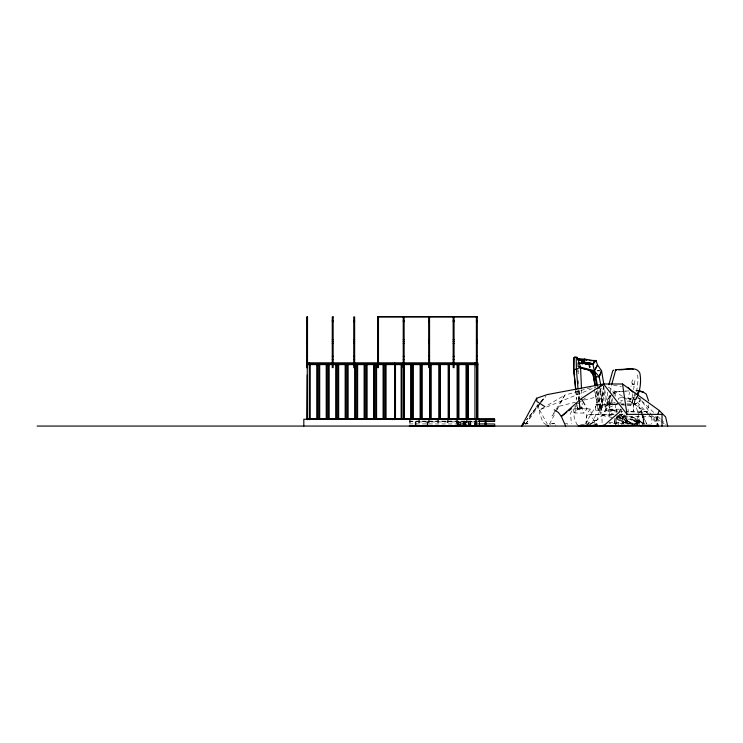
<?xml version="1.0" encoding="UTF-8"?>
<svg xmlns="http://www.w3.org/2000/svg" width="743" height="743" viewBox="0 0 743 743"><rect width="100%" height="100%" fill="white"/><g stroke="black" fill="none" stroke-linecap="round" stroke-linejoin="round"><path stroke-width="0.56" stroke-dasharray="3.71 2.79" d="M638.153 424.197L638.265 413.312L632.869 397.542L640.039 398.592L657.992 424.169M575.156 405.474L574.822 412.997L584.063 413.062L586.979 408.882L585.66 405.938M576.531 403.319L574.822 412.997L577.738 408.817L578.026 404.471M603.409 386.286L600.911 413.702L600.39 405.52L597.521 402.056L596.35 397.05L601.384 388.013L605.155 406.941L600.585 406.95L597.586 390.224M632.915 417.482L639.844 420.566L639.63 422.739L632.702 419.665L632.915 417.482L630.872 417.492L637.884 420.566L637.661 422.739L630.723 419.665L630.946 417.492M639.63 422.739L637.596 422.748L637.81 420.566L639.844 420.566M644.283 424.114L639.379 421.931L639.482 420.863L638.46 420.863L638.358 421.931L644.283 424.114L644.385 423.046L639.482 420.863M643.271 424.114L643.382 423.046L638.46 420.863L643.596 423.324L644.385 423.046M618.13 417.51L617.888 419.693L625.43 422.767L627.408 422.767L627.64 420.584L620.043 417.51L618.065 417.52L625.727 420.594L625.495 422.767L617.888 419.693L619.811 419.684L627.408 422.767M619.811 419.684L620.043 417.51M625.43 422.767L625.662 420.594L627.64 420.584M632.544 424.132L627.166 421.959L627.278 420.891L626.293 420.891L626.173 421.959L632.544 424.132L632.655 423.064L627.278 420.891M631.559 424.132L631.68 423.073L626.293 420.891L631.912 423.343L632.655 423.064M636.602 391.524C637.336 385.292 639.156 378.679 636.862 372.577M648.639 404.898L647.367 411.538L639.927 412.096L627.881 411.288M633.565 389.648L634.123 386.564L632.683 385.403L630.872 386.128M632.804 393.744L631.773 398.87L629.832 399.595L628.272 398.434L629.507 392.276M634.253 384.252L635.061 380.072L633.993 379.552C632.005 379.004 630.881 384.187 633.017 384.382L634.253 384.252L632.302 383.862M609.91 405.492L610.096 392.239L611.368 385.756M635.906 423.937L637.559 416.498M590.666 424.197L597.288 419.832L603.622 393.335L603.622 386.081M624.947 397.932L620.869 397.644L620.73 399.892M640.039 398.592L638.609 403.811L638.999 407.22L646.559 423.974M637.271 396.586L633.621 405.065L633.686 411.455L633.38 405.065L635.2 398.907L630.723 405.093L635.98 393.651M635.144 392.518L631.364 403.895L634.095 403.867L636.5 396.651M618.055 411.947L604.728 411.603C607.31 406.579 606.372 400.31 610.068 395.815M619.486 403.895L607.941 403.923L611.665 393.892M622.346 423.269L621.817 424.541A5.879 3 89.9 0 0 622.699 418.439A5.879 3 89.9 0 0 620.238 414.269L622.337 416.916M643.048 423.231L642.491 424.494A5.879 2.944 89.9 0 0 643.039 416.869L642.481 415.606M627.296 405.297L633.38 405.065L637.169 396.743M549.476 424.067L555.29 413.099M557.399 409.105L564.801 395.137L592.524 387.187M595.18 424.467L597.335 424.262C592.403 420.492 591.447 414.668 590.397 409.077L581.945 408.251L572.862 409.114L570.522 413.396L571.413 423.854M618.408 403.208L606.047 408.929C602.917 416.684 595.886 421.727 588.215 424.448M585.075 424.086L603.622 393.335M555.485 410.303L551.993 415.987L554.872 412.374M556.061 409.356L564.801 395.137L546.328 405.938M525.617 424.16L537.43 405.074L539.687 402.725M610.393 395.545C606.957 400.347 608.758 406.662 605.619 411.687L604.728 411.603M525.747 424.197L540.895 402.697M541.554 401.759L544.182 398.025L540.43 401.944M555.588 411.473L559.916 406.059L575.37 402.232M590.397 409.077L586.961 413.368L586.543 415.848L586.468 418.3L588.744 423.816M539.957 403.282L526.555 419.934L540.198 403.31M540.663 402.4L544.182 398.025M540.913 402.437L545.919 396.307M636.779 424.652L638.116 423.241L638.014 421.402M613.625 394.607L615.195 392.954L612.176 393.706M608.991 396.521L610.579 395.118M594.326 388.097L595.84 386.88M600.585 406.95L602.796 405.176L607.365 405.167L604.365 387.419M600.623 406.969L602.824 405.195L600.056 388.561L602.796 405.176M605.155 406.941L607.365 405.167M594.4 389.211L598.096 409.523L599.62 408.306L602.74 408.297L598.839 386.862M598.096 409.523L601.226 409.514L602.74 408.297M550.015 424.467L550.944 423.751L555.058 423.751L555.671 425.6M578.788 403.022L581.546 400.914M582.466 400.208L586.143 397.394M638.265 413.312L641.738 410.907L638.999 407.22M612.91 393.131L615.538 391.672L629.154 390.902L612.408 391.886M586.729 424.318L591.484 421.402L597.288 419.832M633.38 405.065L640.624 400.681L633.621 405.065L621.371 404.508M612.984 393.177L615.538 391.672L613.031 393.093M546.402 424.912L543.031 422.461L539.752 413.86L539.52 409.922L545.353 406.514M577.005 404.684L577.422 409.244L579.995 407.87L582.345 407.851L582.14 403.319M577.422 409.244L579.763 409.217L582.345 407.851M619.439 402.734L621.501 401.777M537.43 405.074L539.52 409.922L595.069 387.456M629.832 399.595L631.773 398.87L629.572 398.415M617.061 404.517L609.009 404.322L608.35 410.192L619.755 411.055M584.202 400.05L596.35 397.05M620.869 397.644L618.752 398.22L618.613 400.468L622.764 400.793M647.367 411.538L636.287 412.133L626.878 411.501M619.151 411.891L623.572 411.668M607.384 392.258L607.625 404.016L610.244 403.997M630.473 398.88L628.272 398.434M607.941 403.923L610.505 403.904M612.186 402.938L615.213 402.929L611.266 402.929L611.257 397.087A23.73 1.133 26.4 0 0 609.557 397.096L609.566 402.947L612.186 402.938L612.176 398.322M632.702 419.665L630.658 419.665L637.596 422.748M597 370.794L600.428 370.794M597.511 370.794L599.536 370.794M620.21 403.904L634.095 403.867M595.691 404.35L615.418 404.322L615.427 410.192L595.7 410.22L595.691 404.35L601.598 404.35L601.607 410.22L595.7 410.22M609.613 416.219L609.604 409.226L620.294 409.207M587.054 424.559A5.879 2.944 89.9 0 1 586.153 418.448A5.879 2.944 89.9 0 1 588.549 414.288L613.625 414.269M619.216 414.222L625.495 414.213M588.549 414.288L614.006 414.278M602.044 422.674L602.034 415.495L612.316 415.476M618.027 415.467L623.739 415.458L637.225 418.068L637.605 423.705L608.972 423.213M617.099 416.201L621.38 416.191L628.151 417.464L616.384 417.492M624.872 418.708L637.503 420.566L637.828 424.569L624.872 423.807L624.872 418.708L626.59 418.708L639.231 420.566L639.556 424.559M626.173 421.959L627.166 421.959M638.358 421.931L639.379 421.931M608.898 422.665L623.758 422.637L637.605 423.705M615.418 404.322L609.511 404.322L609.52 410.192L615.427 410.192M609.604 409.226L616.374 409.226L616.374 412.328M619.318 414.232L625.067 414.232M656.357 416.962L657.118 425.693L656.357 416.962L657.583 416.962L658.604 426.148M409.328 421.188L477.35 421.105M409.328 421.262L477.35 421.262M456.889 422.804L470.533 422.804M524.196 423.751L528.31 423.751L528.923 425.6M564.466 423.751L567.559 423.751L568.172 425.6M409.328 423.919L477.35 424.002M456.889 424.29L470.533 424.29M635.832 390.456L638.562 390.465M576.327 403.328L579.568 403.347L584.063 413.062M577.738 408.817L586.979 408.882M635.962 390.512L637.652 390.539M597.335 424.262L576.735 424.299L574.19 417.677L573.754 410.61L572.862 409.114M616.188 416.034L657.583 416.962M607.625 404.016L617.182 404.322M637.392 424.439L626.6 423.807L626.59 418.708M621.612 404.861L626.163 405.204M627.027 401.136L630.287 401.155L631.244 399.753L631.039 398.619L626.981 398.081M633.872 384.261L631.912 383.862L633.017 384.382M613.542 385.366L621.25 386.434M602.034 415.495L613.272 417.677M638.989 421.225L639.454 421.402L638.218 420.937L639.565 421.402M617.962 416.284L632.869 424.207M611.127 413.089L614.117 414.51M608.406 387.14L622.745 396.558M623.702 397.189L648.565 413.507M652.391 416.024L660.044 421.04M661.001 421.671L664.827 424.179M636.992 396.214L654.416 413.154M657.741 416.386L660.23 418.801M661.056 419.609L666.034 424.448M632.869 397.542L647.655 413.479M648.435 414.325L657.769 424.392M539.52 409.922L547.312 424.049M642.342 413.257L641.051 410.052L641.655 413.257M642.769 414.325L646.642 423.928M588.827 365.51L589.459 367.618M590.276 367.479L589.793 365.454L590.406 369.503M589.069 365.528L589.533 367.711M641.85 414.325L643.661 423.928M597.734 390.326L601.226 409.514M596.657 391.394L599.731 408.325L598.217 409.542L594.948 391.487M596.536 391.375L599.62 408.306M577.227 390.864L578.89 401.071M579.076 402.204L579.995 407.87L577.813 409.244L577.348 404.684M641.738 410.907L642.073 413.071M642.24 414.148L643.726 423.9M617.414 416.034L618.492 424.866M575.946 390.994L576.763 398.982M603.734 385.134L606.047 408.929M616.291 417.064L616.95 424.225L616.281 417.064M575.751 390.994L576.587 400.124M578.119 389.834L579.085 401.239M579.187 402.372L579.763 409.217M615.52 418.114L615.901 423.742M577.785 368.249L578.1 373.905M578.983 389.759L579.494 398.815L579.057 389.759M578.054 370.516L578.23 373.915M578.583 380.704L578.76 384.103M581.546 389.731L581.843 396.53M628.141 409.207L628.141 412.3M623.739 415.458L623.758 422.637M621.362 409.207L621.38 416.191M615.204 396.279L615.195 392.954L614.062 393.688L614.062 396M657.75 416.489L657.75 423.937M477.136 425.182L477.136 421.922L415.142 421.922L415.142 425.182M476.569 419.201L476.569 424.095M476.365 421.922L476.365 425.182M475.687 419.201L475.687 424.095M475.594 421.922L475.594 425.182M475.149 421.922L475.149 425.182M474.703 421.922L474.703 425.182M470.533 421.922L470.533 425.182M470.412 421.922L470.412 424.095M470.087 421.922L470.087 425.182M469.966 421.922L469.966 425.182M468.74 421.922L468.74 424.095M468.294 421.922L468.294 425.182M467.096 419.201L467.096 424.095M466.205 419.201L466.205 424.095M465.796 421.922L465.796 425.182M465.675 421.922L465.675 424.095M465.35 421.922L465.35 425.182M465.229 421.922L465.229 425.182M464.394 421.922L464.394 424.095M463.743 421.922L463.743 424.095M463.632 421.922L463.632 425.182M463.307 421.922L463.307 425.182M462.861 421.922L462.861 425.182M461.05 421.922L461.05 425.182M460.614 421.922L460.614 425.182M459.128 421.922L459.128 425.182M458.682 421.922L458.682 425.182M457.614 419.201L457.614 424.095M457.335 421.922L457.335 424.095M456.889 421.922L456.889 424.095M456.722 419.201L456.722 424.095M448.131 419.201L448.131 424.095M447.249 419.201L447.249 424.095M438.658 419.201L438.658 424.095M437.766 419.201L437.766 424.095M429.175 419.201L429.175 424.095M428.293 419.201L428.293 424.095M427.884 421.922L427.884 425.182M427.439 421.922L427.439 425.182M426.993 421.922L426.993 425.182M419.702 419.201L419.702 424.095M418.811 419.201L418.811 424.095M416.034 421.922L416.034 425.182M415.588 421.922L415.588 425.182M410.22 419.201L410.22 424.095M409.328 419.201L409.328 425.99M615.548 424.494A5.879 2.944 89.9 0 1 614.647 418.393M651.407 416.851A5.879 3 89.9 0 1 650.859 424.476M623.981 424.476A5.879 3 89.9 0 1 624.677 414.687M615.603 424.494A5.879 3 89.9 0 1 614.684 418.393M595.487 424.541A5.879 3 89.9 0 1 594.558 418.439A5.879 3 89.9 0 1 597 414.269M611.907 414.288A5.879 2.944 89.9 0 1 612.715 414.761M614.312 418.448A5.879 2.944 89.9 0 1 613.43 424.559M638.181 420.009L638.014 420.937L638.766 421.402L643.912 421.402L643.689 419.321L643.001 419.006L639.184 419.089L638.181 420.009M528.013 423.677L525.942 423.779L528.013 423.677M554.761 423.677L552.69 423.779L554.761 423.677M579.995 407.87L579.549 399.948L579.995 407.87"/><path stroke-width="1.11" d="M584.602 359.045L595.097 360.922L592.979 363.606L584.453 362.166L584.602 359.045L581.723 359.045L581.63 362.194L590.193 363.633M583.924 360.875L584.007 359.872L577.59 358.47L577.515 359.473L583.924 360.875L578.119 359.77M582.391 360.346L584.007 359.872M611.638 384.716L615.492 370.813L616.569 369.986M608.87 384.744L612.752 370.841L613.82 370.033M637.188 394.589L638.562 390.465M600.929 385.728L599.155 376.794L601.57 370.785L597.539 364.962L595.997 360.504L591.428 360.513M595.097 376.803L599.202 376.794L601.57 370.785L603.808 384.094M657.75 414.362L659.32 410.517L622.513 384.001L603.622 384.001L547.35 394.561L536.66 398.22L521.614 426.064L524.474 422.563M637.643 395.703C640.475 388.691 641.348 380.397 639.807 372.977C635.655 365.119 624.761 370.831 618.046 369.652M620.619 409.319L619.216 412.216L605.034 424.606L600.075 426.352L596.155 426.064M590.23 370.98L594.279 370.971L597.539 364.962L594.391 370.748L590.23 370.98L593.007 374.305M589.877 362.872L588.846 364.441L592.933 364.432L595.997 360.504M588.521 364.46L589.766 362.89M521.614 426.064L524.437 422.563M662.022 426.064L662.022 414.362L626.99 414.362L603.622 384.001L581.379 398.573L561.318 416.414L565.664 426.064M593.462 372.15L592.728 372.745L595.087 385.756M566.835 412.189L561.318 416.414L558.374 412.467L554.297 409.811M568.674 410.777L571.432 408.659M597.186 388.933L603.622 384.001M611.926 425.934L624.696 425.386L625.513 425.86M580.543 367.088L576.382 369.308L573.782 369.336L573.893 357.829L574.915 356.863L577.255 357.374L580.543 367.088L581.49 388.598M574.906 357.402L573.893 357.829L573.726 369.327L575.649 389.861M577.255 357.374L576.243 357.801L576.382 369.308L578.026 388.691M583.877 426.064L586.051 425.256M615.39 369.67L631.448 368.909L633.203 369.438M593.146 360.922L595.097 360.922M584.453 362.166L581.574 362.166L590.611 363.615M596.155 425.442L587.759 425.46L588.567 425.934M377.602 316.908L477.285 316.908M306.627 320.716L307.518 320.716M332.26 320.716L333.143 320.716M353.742 320.716L354.634 320.716M377.602 320.716L378.484 320.716M403.235 320.716L404.118 320.716M428.665 320.716L429.547 320.716M453.165 320.716L454.057 320.716M476.393 320.716L477.285 320.716M306.627 321.691L307.518 321.691M332.26 321.691L333.143 321.691M353.742 321.691L354.634 321.691M377.602 321.691L378.484 321.691M403.235 321.691L404.118 321.691M428.665 321.691L429.547 321.691M453.165 321.691L454.057 321.691M476.393 321.691L477.285 321.691M306.627 339.653L307.518 339.653M332.26 339.653L333.143 339.653M353.742 339.653L354.634 339.653M377.602 339.653L378.484 339.653M403.235 339.653L404.118 339.653M428.665 339.653L429.547 339.653M453.165 339.653L454.057 339.653M476.393 339.653L477.285 339.653M306.627 341.604L307.518 341.604M332.26 341.604L333.143 341.604M353.742 341.604L354.634 341.604M377.602 341.604L378.484 341.604M403.235 341.604L404.118 341.604M428.665 341.604L429.547 341.604M453.165 341.604L454.057 341.604M476.393 341.604L477.285 341.604M306.627 343.396L307.518 343.396M332.26 343.396L333.143 343.396M353.742 343.396L354.634 343.396M377.602 343.396L378.484 343.396M403.235 343.396L404.118 343.396M428.665 343.396L429.547 343.396M453.165 343.396L454.057 343.396M476.393 343.396L477.285 343.396M306.627 356.287L307.518 356.287M332.26 356.287L333.143 356.287M353.742 356.287L354.634 356.287M377.602 356.287L378.484 356.287M403.235 356.287L404.118 356.287M428.665 356.287L429.547 356.287M453.165 356.287L454.057 356.287M476.393 356.287L477.285 356.287M306.627 359.566L307.518 359.566M332.26 359.566L333.143 359.566M353.742 359.566L354.634 359.566M377.602 359.566L378.484 359.566M403.235 359.566L404.118 359.566M428.665 359.566L429.547 359.566M453.165 359.566L454.057 359.566M476.393 359.566L477.285 359.566M306.627 362.825L477.879 362.825L477.879 419.693M307.258 363.717L477.025 363.717M306.627 363.829L307.518 363.829M332.26 363.829L333.143 363.829M353.742 363.829L354.634 363.829M377.602 363.829L378.484 363.829M403.235 363.829L404.118 363.829M428.665 363.829L429.547 363.829M453.165 363.829L454.057 363.829M476.393 363.829L477.285 363.829M307.258 364.599L477.879 364.599M354.634 367.627L353.742 367.627L353.742 316.908L354.634 316.908L354.652 418.811M429.547 367.627L428.665 367.627L428.665 316.908M307.258 375.113L306.961 418.811L477.879 418.811M409.328 419.201L419.711 419.043M475.046 419.043L422.015 419.043L475.046 419.201M477.35 419.043L494.643 419.043L494.643 421.262L478.501 421.262M409.328 419.117L419.711 419.201M477.35 419.201L494.643 419.117M478.501 421.188L494.643 421.105M478.501 423.919L494.643 424.002L494.643 426.064M494.643 425.99L409.328 426.064M578.026 426.064L597.465 425.934M599.685 425.934L620.256 425.915A5.879 3 89.9 0 0 621.074 425.442M37.15 426.064L705.85 426.064M634.531 425.377L658.604 426.148M589.608 364.441L585.131 363.949L589.543 364.441M592.199 364.432L578.165 362.844L578.11 366.513L593.657 370.516L590.564 370.516L579.447 367.664M639.231 391.069L642.5 391.635L646.196 393.985L648.602 400.904M587.044 360.011L584.936 359.631L586.951 359.983M589.153 360.383L591.252 360.754M639.036 391.162L643.141 392.035L638.748 390.837M577.209 358.72L582.54 359.891L582.456 360.903L578.193 359.965M578.193 358.934L582.475 359.872M580.339 367.85L591.01 370.525M547.08 425.293L548.418 426.064M544.879 406.616L536.845 401.489L536.66 398.22M627.863 387.344L632.841 392.183M659.32 410.517L665.644 416.972L667.697 426.064M594.279 370.971L599.202 376.794M590.286 370.998L593.09 374.333M581.379 398.573L584.862 404.759M592.933 364.432L594.391 370.748M595.004 372.122L597.567 386.221M596.629 385.738L594.261 372.717L592.728 371.937L595.097 385.626M574.645 375.001L573.726 369.327L575.825 389.852M622.513 384.001L626.99 414.362M486.052 421.086L486.052 425.99M485.16 421.086L485.16 425.99M479.467 426.064L479.467 419.256L303.813 419.256L303.813 426.064M477.025 362.825L477.025 419.693M476.987 364.599L476.987 418.811M476.393 316.908L476.393 367.627L477.285 367.627L477.285 316.648L377.602 316.648L377.602 367.627L378.484 367.627L378.484 316.908M474.953 362.825L474.953 419.693M468.396 364.599L468.396 418.811M467.514 364.599L467.514 418.811M466.864 364.599L466.864 418.811M466.028 364.599L466.028 418.811M458.923 364.599L458.923 418.811M457.112 364.599L457.112 418.811M454.057 316.908L454.057 367.627L453.165 367.627L453.165 316.908M449.441 364.599L449.441 418.811M449.023 364.599L449.023 418.811M448.549 364.599L448.549 418.811M448.187 364.599L448.187 418.811M440.097 364.599L440.097 418.811M439.958 364.599L439.958 418.811M439.262 364.599L439.262 418.811M439.076 364.599L439.076 418.811M431.172 364.599L431.172 418.811M430.485 364.599L430.485 418.811M430.336 364.599L430.336 418.811M429.547 316.908L429.593 418.811M422.247 364.599L422.247 418.811M421.411 364.599L421.411 418.811M421.002 364.599L421.002 418.811M420.12 364.599L420.12 418.811M413.322 364.599L413.322 418.811M412.486 364.599L412.486 418.811M411.529 364.599L411.529 418.811M410.638 364.599L410.638 418.811M404.406 364.599L404.406 418.811M404.118 316.908L404.118 367.627L403.235 367.627L403.235 316.908M403.56 364.599L403.56 418.811M402.047 364.599L402.047 418.811M401.155 364.599L401.155 418.811M395.48 364.599L395.48 418.811M394.644 362.825L394.644 419.693M392.564 418.811L392.564 419.693M386.054 364.599L386.054 418.811M385.162 364.599L385.162 418.811M383.973 364.599L383.973 418.811M383.091 364.599L383.091 418.811M376.571 364.599L376.571 418.811M375.679 364.599L375.679 418.811M374.5 364.599L374.5 418.811M373.608 364.599L373.608 418.811M367.098 364.599L367.098 418.811M366.206 364.599L366.206 418.811M365.017 364.599L365.017 418.811M364.135 364.599L364.135 418.811M357.615 364.599L357.615 418.811M356.724 364.599L356.724 418.811M355.544 364.599L355.544 418.811M348.133 364.599L348.133 418.811M347.25 364.599L347.25 418.811M346.062 364.599L346.062 418.811M345.17 364.599L345.17 418.811M338.659 364.599L338.659 418.811M337.768 364.599L337.768 418.811M336.588 364.599L336.588 418.811M335.697 364.599L335.697 418.811M329.177 364.599L329.177 418.811M328.285 364.599L328.285 418.811M327.106 364.599L327.106 418.811M326.214 364.599L326.214 418.811M319.704 364.599L319.704 418.811M318.812 364.599L318.812 418.811M317.623 364.599L317.623 418.811M316.741 364.599L316.741 418.811M310.221 364.599L310.221 418.811M309.329 362.825L309.329 419.693M307.258 362.825L307.258 419.693M640.995 425.878A5.879 2.944 89.9 0 0 641.803 425.405L650.144 425.386L617.061 425.878A5.879 2.944 89.9 0 1 616.253 425.405M597.019 425.915A5.879 3 89.9 0 1 596.202 425.442M307.518 316.908L306.627 316.908L306.627 367.627L307.518 367.627L307.518 316.908M333.143 316.908L332.26 316.908L332.26 367.627L333.143 367.627L333.143 316.908M582.902 363.708L578.425 363.216L582.865 363.708M458.032 418.811L458.032 364.599L457.948 418.811"/></g></svg>
